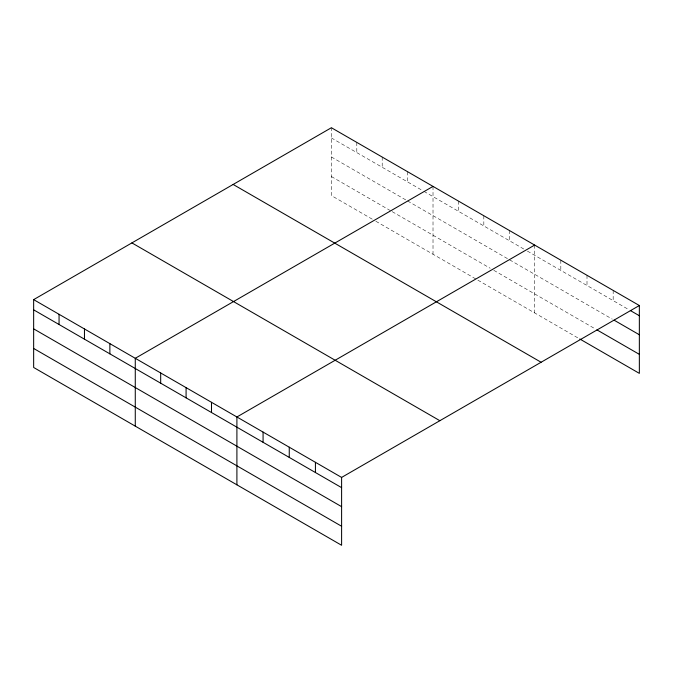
<?xml version="1.0" encoding="UTF-8"?>
<svg xmlns="http://www.w3.org/2000/svg" width="673" height="673" viewBox="0 0 673 673"><rect width="100%" height="100%" fill="white"/><g stroke="black" fill="none" stroke-linecap="round" stroke-linejoin="round"><path stroke-width="0.5" stroke-dasharray="3.37 2.52" d="M372.228 219.146L331.394 195.574L331.394 127.727M331.394 137.94L423.039 190.846M423.948 191.376L523.754 249.002M527.388 251.096L628.515 309.479M331.394 156.96L406.702 200.436M407.611 200.966L612.27 319.12M331.394 176.553L391.282 211.129M392.191 211.65L490.18 268.233M493.814 270.327L595.117 328.819M375.854 221.249L578.873 338.46M613.17 290.408L613.17 300.621M586.999 275.299L586.999 285.512M560.819 260.19L560.819 270.395M534.648 245.073L534.648 312.92M509.242 230.402L509.242 240.614M483.828 215.739L483.828 225.951M458.422 201.067L458.422 211.28M433.017 186.404L433.017 254.251M407.611 171.733L407.611 181.946M382.205 157.061L382.205 167.274M356.799 142.398L356.799 152.611"/><path stroke-width="1.01" d="M341.606 506.66L341.606 477.426L33.65 299.628L33.65 367.475L341.606 545.273L341.606 506.66L33.65 328.861M579.773 338.982L639.35 373.372L639.35 305.525L331.394 127.727L33.65 299.628M433.017 186.404L135.273 358.297L135.273 426.152M534.648 245.073L236.904 416.974L236.904 484.821M341.606 477.426L639.35 305.525M630.323 310.522L639.35 315.738M614.079 320.163L639.35 334.759M596.926 329.863L639.35 354.351M233.136 184.452L541.092 362.251M131.908 242.903L439.864 420.701M33.65 309.841L341.606 487.639M33.65 348.454L341.606 526.252M315.427 462.309L315.427 472.522M289.255 447.2L289.255 457.413M263.076 432.083L263.076 442.296M211.499 402.303L211.499 412.515M186.084 387.64L186.084 397.852M160.679 372.968L160.679 383.181M109.867 343.634L109.867 353.847M84.462 328.962L84.462 339.175M59.056 314.299L59.056 324.504"/></g></svg>
